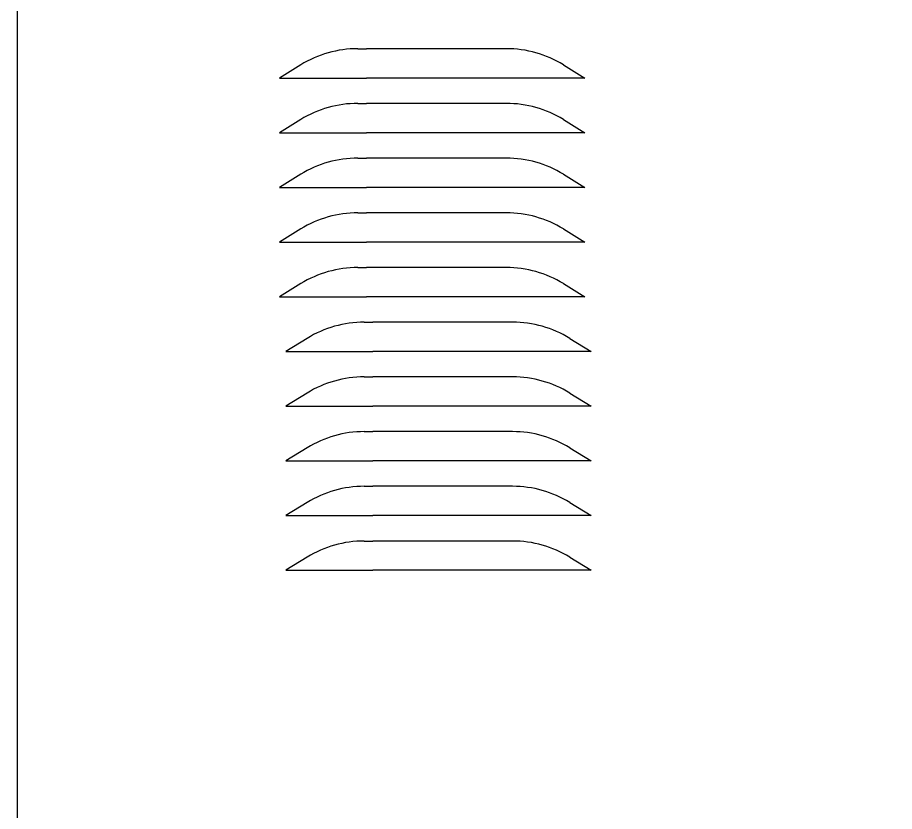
# Model space of a CAD drawing. Header units: millimetres. Extents: x 330554 to 656471, y 11007 to 130943.
# Drawn here: x 461724 to 462728, y 100411 to 101321 of the extents above; entities that cross this region are included whole.
import ezdxf

# ---------------------------------------------------------------- set-up
doc = ezdxf.new("R2010")
doc.units = ezdxf.units.MM
doc.header["$LTSCALE"] = 6
doc.layers.add('Nen', color=7, linetype='Continuous')

msp = doc.modelspace()

# ---------------------------------------------------------------- linework, layer by layer
msp.add_line((461723.644, 100050.701), (461723.644, 104550.701))
msp.add_lwpolyline([(463473.644, 103068.201), (463473.644, 100050.701), (461723.644, 100050.701), (461723.644, 104550.701), (463473.644, 104550.701), (463473.644, 103080.701)])
at = {"layer": 'Nen'}
for p, q in [((462113.612, 101285.28), (462123.644, 101285.28)), ((462283.676, 101285.28), (462123.644, 101285.28)), ((462048.154, 101266.77), (462023.644, 101251.705)), ((462349.134, 101266.77), (462373.644, 101251.705)), ((462023.644, 101251.705), (462123.644, 101251.705)), ((462373.644, 101251.705), (462123.644, 101251.705)), ((462113.612, 101222.586), (462123.644, 101222.586)), ((462283.676, 101222.586), (462123.644, 101222.586)), ((462048.154, 101204.076), (462023.644, 101189.011)), ((462349.134, 101204.076), (462373.644, 101189.011)), ((462023.644, 101189.011), (462123.644, 101189.011)), ((462373.644, 101189.011), (462123.644, 101189.011)), ((462113.612, 101159.892), (462123.644, 101159.892)), ((462283.676, 101159.892), (462123.644, 101159.892)), ((462048.154, 101141.382), (462023.644, 101126.317)), ((462349.134, 101141.382), (462373.644, 101126.317)), ((462023.644, 101126.317), (462123.644, 101126.317)), ((462373.644, 101126.317), (462123.644, 101126.317)), ((462113.612, 101097.198), (462123.644, 101097.198)), ((462283.676, 101097.198), (462123.644, 101097.198)), ((462048.154, 101078.688), (462023.644, 101063.623)), ((462349.134, 101078.688), (462373.644, 101063.623)), ((462023.644, 101063.623), (462123.644, 101063.623)), ((462373.644, 101063.623), (462123.644, 101063.623)), ((462113.612, 101034.504), (462123.644, 101034.504)), ((462283.676, 101034.504), (462123.644, 101034.504)), ((462048.154, 101015.994), (462023.644, 101000.929)), ((462349.134, 101015.994), (462373.644, 101000.929)), ((462023.644, 101000.929), (462123.644, 101000.929)), ((462373.644, 101000.929), (462123.644, 101000.929)), ((462120.884, 100971.81), (462130.916, 100971.81)), ((462290.948, 100971.81), (462130.916, 100971.81)), ((462055.426, 100953.3), (462030.916, 100938.235)), ((462356.406, 100953.3), (462380.916, 100938.235)), ((462030.916, 100938.235), (462130.916, 100938.235)), ((462380.916, 100938.235), (462130.916, 100938.235)), ((462120.884, 100909.116), (462130.916, 100909.116)), ((462290.948, 100909.116), (462130.916, 100909.116)), ((462055.426, 100890.606), (462030.916, 100875.541)), ((462356.406, 100890.606), (462380.916, 100875.541)), ((462030.916, 100875.541), (462130.916, 100875.541)), ((462380.916, 100875.541), (462130.916, 100875.541)), ((462120.884, 100846.422), (462130.916, 100846.422)), ((462290.948, 100846.422), (462130.916, 100846.422)), ((462055.426, 100827.912), (462030.916, 100812.847)), ((462356.406, 100827.912), (462380.916, 100812.847)), ((462030.916, 100812.847), (462130.916, 100812.847)), ((462380.916, 100812.847), (462130.916, 100812.847)), ((462120.884, 100783.728), (462130.916, 100783.728)), ((462290.948, 100783.728), (462130.916, 100783.728)), ((462055.426, 100765.218), (462030.916, 100750.153)), ((462356.406, 100765.218), (462380.916, 100750.153)), ((462030.916, 100750.153), (462130.916, 100750.153)), ((462380.916, 100750.153), (462130.916, 100750.153)), ((462120.884, 100721.034), (462130.916, 100721.034)), ((462290.948, 100721.034), (462130.916, 100721.034)), ((462055.426, 100702.524), (462030.916, 100687.459)), ((462356.406, 100702.524), (462380.916, 100687.459)), ((462030.916, 100687.459), (462130.916, 100687.459)), ((462380.916, 100687.459), (462130.916, 100687.459))]:
    msp.add_line(p, q, dxfattribs=at)
for centre, start, end in [((462113.612, 101160.28), 90, 121.578345), ((462283.676, 101160.28), 58.421655, 90), ((462113.612, 101097.586), 90, 121.578345), ((462283.676, 101097.586), 58.421655, 90), ((462113.612, 101034.892), 90, 121.578345), ((462283.676, 101034.892), 58.421655, 90), ((462113.612, 100972.198), 90, 121.578345), ((462283.676, 100972.198), 58.421655, 90), ((462113.612, 100909.504), 90, 121.578345), ((462283.676, 100909.504), 58.421655, 90), ((462120.884, 100846.81), 90, 121.578345), ((462290.948, 100846.81), 58.421655, 90), ((462120.884, 100784.116), 90, 121.578345), ((462290.948, 100784.116), 58.421655, 90), ((462120.884, 100721.422), 90, 121.578345), ((462290.948, 100721.422), 58.421655, 90), ((462120.884, 100658.728), 90, 121.578345), ((462290.948, 100658.728), 58.421655, 90), ((462120.884, 100596.034), 90, 121.578345), ((462290.948, 100596.034), 58.421655, 90)]:
    msp.add_arc(centre, 125, start, end, dxfattribs=at)

doc.saveas('drawing.dxf')
